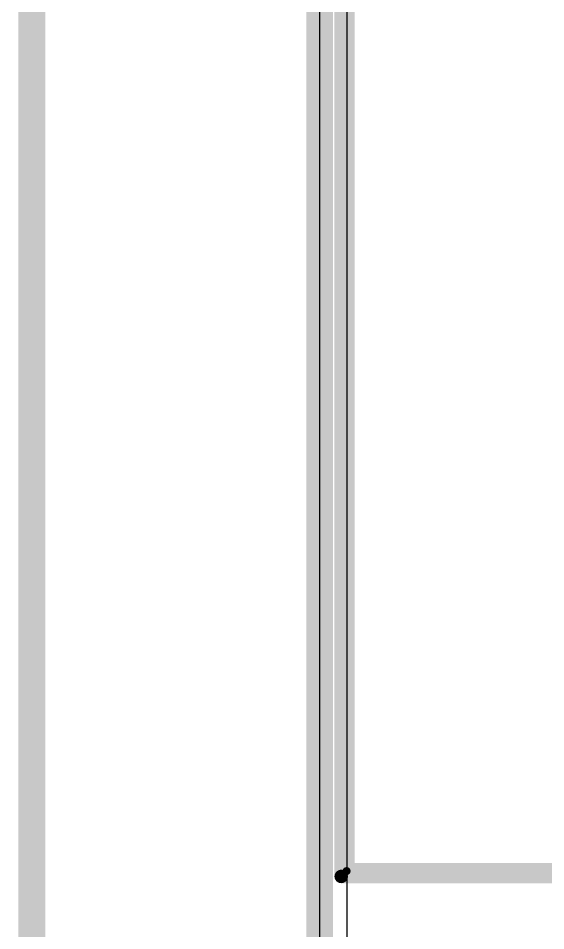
# Model space of a CAD drawing. Header units: inches. Extents: x -0.1 to 17.9, y -0.8 to 4.8.
# Drawn here: x -0.112 to 0.084, y 3.2058 to 3.5453 of the extents above; entities that cross this region are included whole.
import ezdxf

# ---------------------------------------------------------------- set-up
doc = ezdxf.new("R2010")
doc.units = ezdxf.units.IN
doc.header["$MEASUREMENT"] = 0
for name, color, linetype in [('Board Outline', 216, 'Continuous'), ('Bottom Layer 1', 5, 'Continuous'), ('Dimension', 6, 'Continuous'), ('GND+Signal', 16, 'Continuous'), ('Pad Holes', 156, 'Continuous'), ('PWR+Signal', 76, 'Continuous'), ('Route Tool Path', 56, 'Continuous'), ('Top 3D Body', 56, 'Continuous'), ('Top Layer 1', 1, 'Continuous'), ('Top Overlay', 2, 'Continuous'), ('Top Value', 56, 'Continuous')]:
    doc.layers.add(name, color=color, linetype=linetype)

# ---------------------------------------------------------------- blocks, each defined once
blk = doc.blocks.new('1718561004_80')
at = {"layer": 'Top Overlay'}
for points in [[(0.199, -0.127, 0.005, 0.005, 0), (0.199, 0.127, 0.005, 0.005, 0)], [(0.199, -0.127, 0.005, 0.005, 0), (-0.199, -0.127, 0.005, 0.005, 0)]]:
    blk.add_lwpolyline(points, format="xyseb", dxfattribs=at)
blk.add_lwpolyline([(0.19775, -0.127, 0.0025, 0.0025, 1), (0.20025, -0.127, 0.0025, 0.0025, 1)], format="xyseb", close=True, dxfattribs=at)
blk.add_lwpolyline([(0.19775, -0.127, 0.0025, 0.0025, 1), (0.20025, -0.127, 0.0025, 0.0025, 1)], format="xyseb", close=True, dxfattribs=at)

msp = doc.modelspace()

# ---------------------------------------------------------------- hatches: boundary and pattern name
at = {"layer": 'Pad Holes'}
h = msp.add_hatch(color=7, dxfattribs=at)
edge = h.paths.add_edge_path()
edge.add_arc((0.01, 3.228), 0.0015, 0, 360)
h = msp.add_hatch(color=7, dxfattribs=at)
edge = h.paths.add_edge_path()
edge.add_arc((0.01, 3.228), 0.0015, 0, 360)
at = {"layer": 'Top 3D Body'}
h = msp.add_hatch(color=56, dxfattribs=at)
edge = h.paths.add_edge_path()
edge.add_arc((0.01, 3.228), 0.0015, 0, 360)
h = msp.add_hatch(color=56, dxfattribs=at)
edge = h.paths.add_edge_path()
edge.add_arc((0.01, 3.228), 0.0015, 0, 360)

# ---------------------------------------------------------------- linework, layer by layer
at = {"layer": 'Board Outline'}
msp.add_lwpolyline([(0, 0, 0.01, 0.01, 0), (0, 4.15, 0.01, 0.01, 0)], format="xyseb", dxfattribs=at)
at = {"layer": 'Bottom Layer 1'}
msp.add_line((0.0102, 0.0102), (0.0102, 4.1398), dxfattribs=at)
at = {"layer": 'Dimension'}
msp.add_lwpolyline([(-0.107, 2.36491, 0.01, 0.01, 0), (-0.107, 4.15, 0.01, 0.01, 0)], format="xyseb", dxfattribs=at)
at = {"layer": 'GND+Signal'}
msp.add_line((0.0102, 3.01474), (0.0102, 4.1398), dxfattribs=at)
at = {"layer": 'PWR+Signal'}
msp.add_line((0.0102, 0.0102), (0.0102, 4.1398), dxfattribs=at)
at = {"layer": 'Route Tool Path'}
msp.add_lwpolyline([(0, 0, 0.0005, 0.0005, 0), (0, 4.15, 0.0005, 0.0005, 0)], format="xyseb", dxfattribs=at)
at = {"layer": 'Top 3D Body'}
for points in [[(0.01, 3.228, 0.006, 0.006, 0), (0.01, 3.622, 0.006, 0.006, 0)], [(0.01, 3.228, 0.006, 0.006, 0), (0.26, 3.228, 0.006, 0.006, 0)]]:
    msp.add_lwpolyline(points, format="xyseb", dxfattribs=at)
msp.add_lwpolyline([(0.0085, 3.228, 0.003, 0.003, 1), (0.0115, 3.228, 0.003, 0.003, 1)], format="xyseb", close=True, dxfattribs=at)
msp.add_lwpolyline([(0.0085, 3.228, 0.003, 0.003, 1), (0.0115, 3.228, 0.003, 0.003, 1)], format="xyseb", close=True, dxfattribs=at)
at = {"layer": 'Top Layer 1'}
msp.add_line((0.0102, 2.61903), (0.0102, 4.1398), dxfattribs=at)
at = {"layer": 'Top Value'}
msp.add_lwpolyline([(0, 0, 0.0005, 0.0005, 0), (0, 4.15, 0.0005, 0.0005, 0)], format="xyseb", dxfattribs=at)

# ---------------------------------------------------------------- block references
at = {"rotation": 270}
msp.add_blockref('1718561004_80', (0.135, 3.425), dxfattribs=at)

doc.saveas('drawing.dxf')
